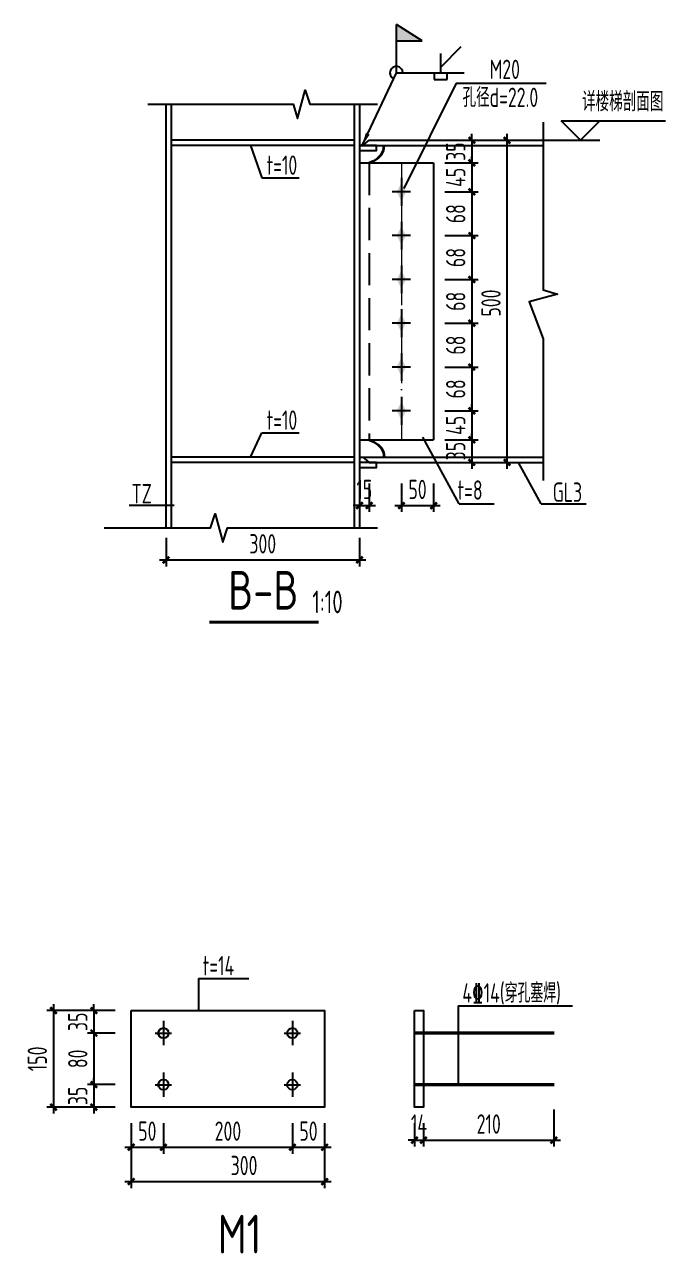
# Model space of a CAD drawing. Extents: x 19118 to 566552, y -1188739 to 92943.
# Drawn here: x 108489 to 118426, y -1174821 to -1155746 of the extents above; entities that cross this region are included whole.
import ezdxf
from ezdxf.enums import TextEntityAlignment as Align

# ---------------------------------------------------------------- set-up
doc = ezdxf.new("R2010")
doc.units = 0
doc.header["$LTSCALE"] = 1000
doc.header["$MEASUREMENT"] = 0
doc.linetypes.add('DASH', pattern=[0.35, 0.25, -0.1])
doc.linetypes.add('DOTE', pattern=[2.42, 2, -0.2, 0.02, -0.2])
doc.layers.get('0').update_dxf_attribs({"linetype": 'CONTINUOUS'})
doc.layers.get('Defpoints').update_dxf_attribs({"linetype": 'CONTINUOUS'})
for name, color, linetype in [('AXIS', 3, 'CONTINUOUS'), ('BEAM_CON', 4, 'CONTINUOUS'), ('COLU', 7, 'CONTINUOUS'), ('DIM', 3, 'CONTINUOUS'), ('NUM', 7, 'CONTINUOUS'), ('REIN', 1, 'CONTINUOUS'), ('TEXT', 7, 'CONTINUOUS'), ('THIN', 7, 'CONTINUOUS'), ('WELD', 7, 'CONTINUOUS')]:
    doc.layers.add(name, color=color, linetype=linetype)
doc.layers.add('梁构件', color=7, linetype='CONTINUOUS', lineweight=35, true_color=0xaeeef9)
doc.styles.get("Standard").update_dxf_attribs({"font": 'atssdeng.shx', "bigfont": 'atssdchn.shx'})
doc.styles.add('TSSD_Dimension', font='Tssdeng.shx', dxfattribs={"width": 0.7, "bigfont": 'hztxt.shx'})
doc.styles.add('TSSD_Label', font='tssdeng.shx', dxfattribs={"width": 0.6, "bigfont": 'hztxt.shx'})
doc.styles.add('TSSD_NORM', font='Tssdeng.shx', dxfattribs={"width": 0.65, "bigfont": 'hztxt.shx'})
doc.styles.add('TSSD_Rein', font='atssdeng.shx', dxfattribs={"width": 0.7, "bigfont": 'atssdchn.shx'})
doc.dimstyles.new('TSSD_10_100', dxfattribs={"dimtxt": 300, "dimasz": 100, "dimexe": 100, "dimexo": 250, "dimgap": 100, "dimtad": 1, "dimdec": 0, "dimlfac": 0.1, "dimzin": 0, "dimdsep": 46, "dimtxsty": 'TSSD_Dimension', "dimblk": 'ARCHTICK', "dimcen": 0, "dimdle": 100, "dimclrt": 7, "dimadec": 0, "dimazin": 0, "dimtfac": 1, "dimtdec": 0, "dimtix": 1, "dimtmove": 2, "dimatfit": 3, "dimldrblk": 'ARCHTICK', "dimfxl": 1, "dimtolj": 1, "dimtzin": 0, "dimarcsym": 0})
doc.dimstyles.new('TSSD_LEADER_STYLE_200.0', dxfattribs={"dimtxt": 0.18, "dimasz": 200, "dimexe": 0.18, "dimexo": 0.0625, "dimgap": 0.09, "dimtad": 0, "dimtih": 1, "dimtoh": 1, "dimdec": 4, "dimzin": 0, "dimdsep": 46, "dimtxsty": 'Standard', "dimcen": 0.09, "dimadec": 0, "dimazin": 0, "dimtfac": 1, "dimtdec": 4, "dimtofl": 0, "dimtmove": 0, "dimatfit": 3, "dimfxl": 1, "dimtolj": 1, "dimtzin": 0, "dimarcsym": 0})

# ---------------------------------------------------------------- blocks, each defined once
blk = doc.blocks.new('A$C12ED02DA')
at = {"layer": 'THIN', "color": 1}
for p, q in [((97, 318), (97, -222)), ((-83, 48), (277, 48))]:
    blk.add_line(p, q, dxfattribs=at)
blk.add_solid([(97, 228), (187, 48), (7, 48), (97, -132)], dxfattribs=at)
blk = doc.blocks.new('_ArchTick')
at = {"color": 0, "linetype": 'ByBlock', "const_width": 0.4}
blk.add_lwpolyline([(-0.5, -0.5), (0.5, 0.5)], dxfattribs=at)
blk = doc.blocks.new('*D434')
at = {"layer": 'Defpoints', "color": 0}
for p in [(114754, -1157542), (114754, -1157892), (115424, -1157892)]:
    blk.add_point(p, dxfattribs=at)
at = {"layer": 'DIM', "color": 0, "lineweight": -2}
for p, q in [((115424, -1157542), (115424, -1157442)), ((115004, -1157542), (115524, -1157542)), ((115424, -1157542), (115424, -1157892)), ((115004, -1157892), (115524, -1157892)), ((115424, -1157892), (115424, -1157992))]:
    blk.add_line(p, q, dxfattribs=at)
at = {"layer": 'DIM', "color": 0, "lineweight": -2, "xscale": 100, "yscale": 100, "zscale": 100}
for p, rotation in [((115424, -1157542), 270), ((115424, -1157892), 90)]:
    blk.add_blockref('_ArchTick', p, dxfattribs=dict(at, rotation=rotation))
at = {"layer": 'DIM', "color": 7, "insert": (115174, -1157717), "char_height": 300, "attachment_point": 5, "rotation": 90, "style": 'TSSD_Dimension'}
blk.add_mtext('\\A1;35', dxfattribs=at)
blk = doc.blocks.new('*D435')
at = {"layer": 'Defpoints', "color": 0}
for p in [(114754, -1157892), (114754, -1158342), (115424, -1158342)]:
    blk.add_point(p, dxfattribs=at)
at = {"layer": 'DIM', "color": 0, "lineweight": -2}
for p, q in [((115424, -1157892), (115424, -1157792)), ((115004, -1157892), (115524, -1157892)), ((115424, -1157892), (115424, -1158342)), ((115004, -1158342), (115524, -1158342)), ((115424, -1158342), (115424, -1158442))]:
    blk.add_line(p, q, dxfattribs=at)
at = {"layer": 'DIM', "color": 0, "lineweight": -2, "xscale": 100, "yscale": 100, "zscale": 100}
for p, rotation in [((115424, -1157892), 270), ((115424, -1158342), 90)]:
    blk.add_blockref('_ArchTick', p, dxfattribs=dict(at, rotation=rotation))
at = {"layer": 'DIM', "color": 7, "insert": (115174, -1158117), "char_height": 300, "attachment_point": 5, "rotation": 90, "style": 'TSSD_Dimension'}
blk.add_mtext('\\A1;45', dxfattribs=at)
blk = doc.blocks.new('*D436')
at = {"layer": 'Defpoints', "color": 0}
for p in [(114754, -1161742), (114754, -1162192), (115424, -1162192)]:
    blk.add_point(p, dxfattribs=at)
at = {"layer": 'DIM', "color": 0, "lineweight": -2}
for p, q in [((115424, -1161742), (115424, -1161642)), ((115004, -1161742), (115524, -1161742)), ((115424, -1161742), (115424, -1162192)), ((115004, -1162192), (115524, -1162192)), ((115424, -1162192), (115424, -1162292))]:
    blk.add_line(p, q, dxfattribs=at)
at = {"layer": 'DIM', "color": 0, "lineweight": -2, "xscale": 100, "yscale": 100, "zscale": 100}
for p, rotation in [((115424, -1161742), 270), ((115424, -1162192), 90)]:
    blk.add_blockref('_ArchTick', p, dxfattribs=dict(at, rotation=rotation))
at = {"layer": 'DIM', "color": 7, "insert": (115174, -1161967), "char_height": 300, "attachment_point": 5, "rotation": 90, "style": 'TSSD_Dimension'}
blk.add_mtext('\\A1;45', dxfattribs=at)
blk = doc.blocks.new('*D437')
at = {"layer": 'Defpoints', "color": 0}
for p in [(114754, -1162192), (114754, -1162542), (115424, -1162542)]:
    blk.add_point(p, dxfattribs=at)
at = {"layer": 'DIM', "color": 0, "lineweight": -2}
for p, q in [((115004, -1162192), (115524, -1162192)), ((115424, -1162192), (115424, -1162092)), ((115424, -1162192), (115424, -1162542)), ((115004, -1162542), (115524, -1162542)), ((115424, -1162542), (115424, -1162642))]:
    blk.add_line(p, q, dxfattribs=at)
at = {"layer": 'DIM', "color": 0, "lineweight": -2, "xscale": 100, "yscale": 100, "zscale": 100}
for p, rotation in [((115424, -1162192), 270), ((115424, -1162542), 90)]:
    blk.add_blockref('_ArchTick', p, dxfattribs=dict(at, rotation=rotation))
at = {"layer": 'DIM', "color": 7, "insert": (115174, -1162367), "char_height": 300, "attachment_point": 5, "rotation": 90, "style": 'TSSD_Dimension'}
blk.add_mtext('\\A1;35', dxfattribs=at)
blk = doc.blocks.new('*D438')
at = {"layer": 'Defpoints', "color": 0}
for p in [(115004, -1157542), (115971, -1157542), (115004, -1162542)]:
    blk.add_point(p, dxfattribs=at)
at = {"layer": 'DIM', "color": 0, "lineweight": -2}
for p, q in [((115971, -1162642), (115971, -1157442)), ((115254, -1157542), (116071, -1157542)), ((115254, -1162542), (116071, -1162542))]:
    blk.add_line(p, q, dxfattribs=at)
at = {"layer": 'DIM', "color": 0, "lineweight": -2, "xscale": 100, "yscale": 100, "zscale": 100}
for p, rotation in [((115971, -1157542), 90), ((115971, -1162542), 270)]:
    blk.add_blockref('_ArchTick', p, dxfattribs=dict(at, rotation=rotation))
at = {"layer": 'DIM', "color": 7, "insert": (115721, -1160069), "char_height": 300, "attachment_point": 5, "rotation": 90, "style": 'TSSD_Dimension'}
blk.add_mtext('\\A1;500', dxfattribs=at)
blk = doc.blocks.new('*D439')
at = {"layer": 'Defpoints', "color": 0}
for p in [(113832, -1162622), (113682, -1162669), (113832, -1163212)]:
    blk.add_point(p, dxfattribs=at)
at = {"layer": 'DIM', "color": 0, "lineweight": -2}
for p, q in [((113682, -1162919), (113682, -1163312)), ((113832, -1162872), (113832, -1163312)), ((113682, -1163212), (113582, -1163212)), ((113682, -1163212), (113832, -1163212)), ((113832, -1163212), (113932, -1163212))]:
    blk.add_line(p, q, dxfattribs=at)
at = {"layer": 'DIM', "color": 0, "lineweight": -2, "xscale": 100, "yscale": 100, "zscale": 100}
blk.add_blockref('_ArchTick', (113682, -1163212), dxfattribs=at)
at = {"layer": 'DIM', "color": 0, "lineweight": -2, "xscale": 100, "yscale": 100, "zscale": 100, "rotation": 180}
blk.add_blockref('_ArchTick', (113832, -1163212), dxfattribs=at)
at = {"layer": 'DIM', "color": 7, "insert": (113757, -1162962), "char_height": 300, "attachment_point": 5, "style": 'TSSD_Dimension'}
blk.add_mtext('\\A1;15', dxfattribs=at)
blk = doc.blocks.new('*D440')
at = {"layer": 'Defpoints', "color": 0}
for p in [(110682, -1163465), (113682, -1163465), (113682, -1164056)]:
    blk.add_point(p, dxfattribs=at)
at = {"layer": 'DIM', "color": 0, "lineweight": -2}
for p, q in [((110682, -1163715), (110682, -1164156)), ((113682, -1163715), (113682, -1164156)), ((110582, -1164056), (113782, -1164056))]:
    blk.add_line(p, q, dxfattribs=at)
at = {"layer": 'DIM', "color": 0, "lineweight": -2, "xscale": 100, "yscale": 100, "zscale": 100, "rotation": 180}
blk.add_blockref('_ArchTick', (110682, -1164056), dxfattribs=at)
at = {"layer": 'DIM', "color": 0, "lineweight": -2, "xscale": 100, "yscale": 100, "zscale": 100}
blk.add_blockref('_ArchTick', (113682, -1164056), dxfattribs=at)
at = {"layer": 'DIM', "color": 7, "insert": (112182, -1163806), "char_height": 300, "attachment_point": 5, "style": 'TSSD_Dimension'}
blk.add_mtext('\\A1;300', dxfattribs=at)
blk = doc.blocks.new('*D441')
at = {"layer": 'Defpoints', "color": 0}
for p in [(114332, -1162622), (114832, -1162622), (114832, -1163212)]:
    blk.add_point(p, dxfattribs=at)
at = {"layer": 'DIM', "color": 0, "lineweight": -2}
for p, q in [((114332, -1162872), (114332, -1163312)), ((114832, -1162872), (114832, -1163312)), ((114232, -1163212), (114932, -1163212))]:
    blk.add_line(p, q, dxfattribs=at)
at = {"layer": 'DIM', "color": 0, "lineweight": -2, "xscale": 100, "yscale": 100, "zscale": 100, "rotation": 180}
blk.add_blockref('_ArchTick', (114332, -1163212), dxfattribs=at)
at = {"layer": 'DIM', "color": 0, "lineweight": -2, "xscale": 100, "yscale": 100, "zscale": 100}
blk.add_blockref('_ArchTick', (114832, -1163212), dxfattribs=at)
at = {"layer": 'DIM', "color": 7, "insert": (114582, -1162962), "char_height": 300, "attachment_point": 5, "style": 'TSSD_Dimension'}
blk.add_mtext('\\A1;50', dxfattribs=at)
blk = doc.blocks.new('_WELD001')
at = {"linetype": 'ByBlock'}
h = blk.add_hatch(color=0, dxfattribs=at)
h.paths.add_polyline_path([(0.8, 1), (0, 1.5), (0, 1)])
edge = h.paths.add_edge_path()
edge.add_line((0, 0), (0, 1.5))
at = {"color": 0, "linetype": 'ByBlock'}
for p, q in [((0, 0), (0, 1.5)), ((0.8, 1), (0, 1.5)), ((0, 1), (0.8, 1))]:
    blk.add_line(p, q, dxfattribs=at)
blk = doc.blocks.new('_WELD002')
at = {"color": 0, "linetype": 'ByBlock'}
for p, q in [((0.5, 1), (0, 1)), ((0.5, 0), (0.5, 1)), ((0, 0), (0.5, 0))]:
    blk.add_line(p, q, dxfattribs=at)
blk = doc.blocks.new('*D449')
at = {"layer": 'Defpoints', "color": 0}
for p in [(114754, -1158342), (114754, -1159022), (115424, -1159022)]:
    blk.add_point(p, dxfattribs=at)
at = {"layer": 'DIM', "color": 0, "lineweight": -2}
for p, q in [((115424, -1158242), (115424, -1159122)), ((115004, -1158342), (115524, -1158342)), ((115004, -1159022), (115524, -1159022))]:
    blk.add_line(p, q, dxfattribs=at)
at = {"layer": 'DIM', "color": 0, "lineweight": -2, "xscale": 100, "yscale": 100, "zscale": 100}
for p, rotation in [((115424, -1158342), 90), ((115424, -1159022), 270)]:
    blk.add_blockref('_ArchTick', p, dxfattribs=dict(at, rotation=rotation))
at = {"layer": 'DIM', "color": 7, "insert": (115174, -1158682), "char_height": 300, "attachment_point": 5, "rotation": 90, "style": 'TSSD_Dimension'}
blk.add_mtext('\\A1;68', dxfattribs=at)
blk = doc.blocks.new('*D456')
at = {"layer": 'Defpoints', "color": 0}
for p in [(114754, -1159022), (114754, -1159702), (115424, -1159702)]:
    blk.add_point(p, dxfattribs=at)
at = {"layer": 'DIM', "color": 0, "lineweight": -2}
for p, q in [((115004, -1159022), (115524, -1159022)), ((115424, -1158922), (115424, -1159802)), ((115004, -1159702), (115524, -1159702))]:
    blk.add_line(p, q, dxfattribs=at)
at = {"layer": 'DIM', "color": 0, "lineweight": -2, "xscale": 100, "yscale": 100, "zscale": 100}
for p, rotation in [((115424, -1159022), 90), ((115424, -1159702), 270)]:
    blk.add_blockref('_ArchTick', p, dxfattribs=dict(at, rotation=rotation))
at = {"layer": 'DIM', "color": 7, "insert": (115174, -1159362), "char_height": 300, "attachment_point": 5, "rotation": 90, "style": 'TSSD_Dimension'}
blk.add_mtext('\\A1;68', dxfattribs=at)
blk = doc.blocks.new('*D457')
at = {"layer": 'Defpoints', "color": 0}
for p in [(114754, -1159702), (114754, -1160382), (115424, -1160382)]:
    blk.add_point(p, dxfattribs=at)
at = {"layer": 'DIM', "color": 0, "lineweight": -2}
for p, q in [((115424, -1159602), (115424, -1160482)), ((115004, -1159702), (115524, -1159702)), ((115004, -1160382), (115524, -1160382))]:
    blk.add_line(p, q, dxfattribs=at)
at = {"layer": 'DIM', "color": 0, "lineweight": -2, "xscale": 100, "yscale": 100, "zscale": 100}
for p, rotation in [((115424, -1159702), 90), ((115424, -1160382), 270)]:
    blk.add_blockref('_ArchTick', p, dxfattribs=dict(at, rotation=rotation))
at = {"layer": 'DIM', "color": 7, "insert": (115174, -1160042), "char_height": 300, "attachment_point": 5, "rotation": 90, "style": 'TSSD_Dimension'}
blk.add_mtext('\\A1;68', dxfattribs=at)
blk = doc.blocks.new('*D458')
at = {"layer": 'Defpoints', "color": 0}
for p in [(114754, -1160382), (114754, -1161062), (115424, -1161062)]:
    blk.add_point(p, dxfattribs=at)
at = {"layer": 'DIM', "color": 0, "lineweight": -2}
for p, q in [((115424, -1160282), (115424, -1161162)), ((115004, -1160382), (115524, -1160382)), ((115004, -1161062), (115524, -1161062))]:
    blk.add_line(p, q, dxfattribs=at)
at = {"layer": 'DIM', "color": 0, "lineweight": -2, "xscale": 100, "yscale": 100, "zscale": 100}
for p, rotation in [((115424, -1160382), 90), ((115424, -1161062), 270)]:
    blk.add_blockref('_ArchTick', p, dxfattribs=dict(at, rotation=rotation))
at = {"layer": 'DIM', "color": 7, "insert": (115174, -1160722), "char_height": 300, "attachment_point": 5, "rotation": 90, "style": 'TSSD_Dimension'}
blk.add_mtext('\\A1;68', dxfattribs=at)
blk = doc.blocks.new('*D459')
at = {"layer": 'Defpoints', "color": 0}
for p in [(114754, -1161062), (114754, -1161742), (115424, -1161742)]:
    blk.add_point(p, dxfattribs=at)
at = {"layer": 'DIM', "color": 0, "lineweight": -2}
for p, q in [((115004, -1161062), (115524, -1161062)), ((115424, -1160962), (115424, -1161842)), ((115004, -1161742), (115524, -1161742))]:
    blk.add_line(p, q, dxfattribs=at)
at = {"layer": 'DIM', "color": 0, "lineweight": -2, "xscale": 100, "yscale": 100, "zscale": 100}
for p, rotation in [((115424, -1161062), 90), ((115424, -1161742), 270)]:
    blk.add_blockref('_ArchTick', p, dxfattribs=dict(at, rotation=rotation))
at = {"layer": 'DIM', "color": 7, "insert": (115174, -1161402), "char_height": 300, "attachment_point": 5, "rotation": 90, "style": 'TSSD_Dimension'}
blk.add_mtext('\\A1;68', dxfattribs=at)
blk = doc.blocks.new('*D467')
at = {"layer": 'Defpoints', "color": 0}
for p in [(110142, -1172945, -482), (113141, -1172945, -482), (113141, -1173707)]:
    blk.add_point(p, dxfattribs=at)
at = {"layer": 'DIM', "color": 0, "lineweight": -2}
for p, q in [((110142, -1173195), (110142, -1173807)), ((113141, -1173195), (113141, -1173807)), ((110042, -1173707), (113241, -1173707))]:
    blk.add_line(p, q, dxfattribs=at)
at = {"layer": 'DIM', "color": 0, "lineweight": -2, "xscale": 100, "yscale": 100, "zscale": 100, "rotation": 180}
blk.add_blockref('_ArchTick', (110142, -1173707), dxfattribs=at)
at = {"layer": 'DIM', "color": 0, "lineweight": -2, "xscale": 100, "yscale": 100, "zscale": 100}
blk.add_blockref('_ArchTick', (113141, -1173707), dxfattribs=at)
at = {"layer": 'DIM', "color": 7, "insert": (111892, -1173457), "char_height": 300, "attachment_point": 5, "style": 'TSSD_Dimension'}
blk.add_mtext('\\A1;300', dxfattribs=at)
blk = doc.blocks.new('*D468')
at = {"layer": 'Defpoints', "color": 0}
for p in [(109937, -1171051, -482), (108936, -1172551), (109937, -1172551, -482)]:
    blk.add_point(p, dxfattribs=at)
at = {"layer": 'DIM', "color": 0, "lineweight": -2}
for p, q in [((109687, -1171051), (108836, -1171051)), ((108936, -1170951), (108936, -1172651)), ((109687, -1172551), (108836, -1172551))]:
    blk.add_line(p, q, dxfattribs=at)
at = {"layer": 'DIM', "color": 0, "lineweight": -2, "xscale": 100, "yscale": 100, "zscale": 100}
for p, rotation in [((108936, -1171051), 90), ((108936, -1172551), 270)]:
    blk.add_blockref('_ArchTick', p, dxfattribs=dict(at, rotation=rotation))
at = {"layer": 'DIM', "color": 7, "insert": (108686, -1171801), "char_height": 300, "attachment_point": 5, "rotation": 90, "style": 'TSSD_Dimension'}
blk.add_mtext('\\A1;150', dxfattribs=at)
blk = doc.blocks.new('A$C15890DA4')
at = {"layer": 'BEAM_CON', "color": 4}
blk.add_circle((27, -20, 0), 79.9, dxfattribs=at)
at = {"layer": 'THIN', "color": 4}
for p, q in [((27, 169, 0), (27, -209, 0)), ((-99, -20, 0), (153, -20, 0))]:
    blk.add_line(p, q, dxfattribs=at)
blk = doc.blocks.new('*D469')
at = {"layer": 'Defpoints', "color": 0}
for p in [(110142, -1171051, -482), (109564, -1171401), (110142, -1171401, -482)]:
    blk.add_point(p, dxfattribs=at)
at = {"layer": 'DIM', "color": 0, "lineweight": -2}
for p, q in [((109892, -1171051), (109464, -1171051)), ((109564, -1171051), (109564, -1170951)), ((109564, -1171051), (109564, -1171401)), ((109892, -1171401), (109464, -1171401)), ((109564, -1171401), (109564, -1171501))]:
    blk.add_line(p, q, dxfattribs=at)
at = {"layer": 'DIM', "color": 0, "lineweight": -2, "xscale": 100, "yscale": 100, "zscale": 100}
for p, rotation in [((109564, -1171051), 270), ((109564, -1171401), 90)]:
    blk.add_blockref('_ArchTick', p, dxfattribs=dict(at, rotation=rotation))
at = {"layer": 'DIM', "color": 7, "insert": (109314, -1171226), "char_height": 300, "attachment_point": 5, "rotation": 90, "style": 'TSSD_Dimension'}
blk.add_mtext('\\A1;35', dxfattribs=at)
blk = doc.blocks.new('*D470')
at = {"layer": 'Defpoints', "color": 0}
for p in [(110142, -1171401, -482), (109564, -1172201), (110142, -1172201, -482)]:
    blk.add_point(p, dxfattribs=at)
at = {"layer": 'DIM', "color": 0, "lineweight": -2}
for p, q in [((109892, -1171401), (109464, -1171401)), ((109564, -1171301), (109564, -1172301)), ((109892, -1172201), (109464, -1172201))]:
    blk.add_line(p, q, dxfattribs=at)
at = {"layer": 'DIM', "color": 0, "lineweight": -2, "xscale": 100, "yscale": 100, "zscale": 100}
for p, rotation in [((109564, -1171401), 90), ((109564, -1172201), 270)]:
    blk.add_blockref('_ArchTick', p, dxfattribs=dict(at, rotation=rotation))
at = {"layer": 'DIM', "color": 7, "insert": (109314, -1171801), "char_height": 300, "attachment_point": 5, "rotation": 90, "style": 'TSSD_Dimension'}
blk.add_mtext('\\A1;80', dxfattribs=at)
blk = doc.blocks.new('*D471')
at = {"layer": 'Defpoints', "color": 0}
for p in [(110142, -1172201, -482), (109564, -1172551), (110142, -1172551, -482)]:
    blk.add_point(p, dxfattribs=at)
at = {"layer": 'DIM', "color": 0, "lineweight": -2}
for p, q in [((109564, -1172201), (109564, -1172101)), ((109892, -1172201), (109464, -1172201)), ((109564, -1172201), (109564, -1172551)), ((109892, -1172551), (109464, -1172551)), ((109564, -1172551), (109564, -1172651))]:
    blk.add_line(p, q, dxfattribs=at)
at = {"layer": 'DIM', "color": 0, "lineweight": -2, "xscale": 100, "yscale": 100, "zscale": 100}
for p, rotation in [((109564, -1172201), 270), ((109564, -1172551), 90)]:
    blk.add_blockref('_ArchTick', p, dxfattribs=dict(at, rotation=rotation))
at = {"layer": 'DIM', "color": 7, "insert": (109314, -1172376), "char_height": 300, "attachment_point": 5, "rotation": 90, "style": 'TSSD_Dimension'}
blk.add_mtext('\\A1;35', dxfattribs=at)
blk = doc.blocks.new('*D472')
at = {"layer": 'Defpoints', "color": 0}
for p in [(110142, -1172551, -482), (110642, -1172551, -482), (110642, -1173173)]:
    blk.add_point(p, dxfattribs=at)
at = {"layer": 'DIM', "color": 0, "lineweight": -2}
for p, q in [((110142, -1172801), (110142, -1173273)), ((110642, -1172801), (110642, -1173273)), ((110042, -1173173), (110742, -1173173))]:
    blk.add_line(p, q, dxfattribs=at)
at = {"layer": 'DIM', "color": 0, "lineweight": -2, "xscale": 100, "yscale": 100, "zscale": 100, "rotation": 180}
blk.add_blockref('_ArchTick', (110142, -1173173), dxfattribs=at)
at = {"layer": 'DIM', "color": 0, "lineweight": -2, "xscale": 100, "yscale": 100, "zscale": 100}
blk.add_blockref('_ArchTick', (110642, -1173173), dxfattribs=at)
at = {"layer": 'DIM', "color": 7, "insert": (110392, -1172923), "char_height": 300, "attachment_point": 5, "style": 'TSSD_Dimension'}
blk.add_mtext('\\A1;50', dxfattribs=at)
blk = doc.blocks.new('*D473')
at = {"layer": 'Defpoints', "color": 0}
for p in [(110642, -1172551, -482), (112641, -1172551, -482), (112641, -1173173)]:
    blk.add_point(p, dxfattribs=at)
at = {"layer": 'DIM', "color": 0, "lineweight": -2}
for p, q in [((110642, -1172801), (110642, -1173273)), ((112641, -1172801), (112641, -1173273)), ((110542, -1173173), (112741, -1173173))]:
    blk.add_line(p, q, dxfattribs=at)
at = {"layer": 'DIM', "color": 0, "lineweight": -2, "xscale": 100, "yscale": 100, "zscale": 100, "rotation": 180}
blk.add_blockref('_ArchTick', (110642, -1173173), dxfattribs=at)
at = {"layer": 'DIM', "color": 0, "lineweight": -2, "xscale": 100, "yscale": 100, "zscale": 100}
blk.add_blockref('_ArchTick', (112641, -1173173), dxfattribs=at)
at = {"layer": 'DIM', "color": 7, "insert": (111642, -1172923), "char_height": 300, "attachment_point": 5, "style": 'TSSD_Dimension'}
blk.add_mtext('\\A1;200', dxfattribs=at)
blk = doc.blocks.new('*D474')
at = {"layer": 'Defpoints', "color": 0}
for p in [(112641, -1172551, -482), (113141, -1172551, -482), (113141, -1173173)]:
    blk.add_point(p, dxfattribs=at)
at = {"layer": 'DIM', "color": 0, "lineweight": -2}
for p, q in [((112641, -1172801), (112641, -1173273)), ((113141, -1172801), (113141, -1173273)), ((112541, -1173173), (113241, -1173173))]:
    blk.add_line(p, q, dxfattribs=at)
at = {"layer": 'DIM', "color": 0, "lineweight": -2, "xscale": 100, "yscale": 100, "zscale": 100, "rotation": 180}
blk.add_blockref('_ArchTick', (112641, -1173173), dxfattribs=at)
at = {"layer": 'DIM', "color": 0, "lineweight": -2, "xscale": 100, "yscale": 100, "zscale": 100}
blk.add_blockref('_ArchTick', (113141, -1173173), dxfattribs=at)
at = {"layer": 'DIM', "color": 7, "insert": (112891, -1172923), "char_height": 300, "attachment_point": 5, "style": 'TSSD_Dimension'}
blk.add_mtext('\\A1;50', dxfattribs=at)
blk = doc.blocks.new('*D475')
at = {"layer": 'Defpoints', "color": 0}
for p in [(114535, -1172551, -482), (114675, -1172551, -241), (114675, -1173063)]:
    blk.add_point(p, dxfattribs=at)
at = {"layer": 'DIM', "color": 0, "lineweight": -2}
for p, q in [((114535, -1172801), (114535, -1173163)), ((114675, -1172801), (114675, -1173163)), ((114535, -1173063), (114435, -1173063)), ((114535, -1173063), (114675, -1173063)), ((114675, -1173063), (114775, -1173063))]:
    blk.add_line(p, q, dxfattribs=at)
at = {"layer": 'DIM', "color": 0, "lineweight": -2, "xscale": 100, "yscale": 100, "zscale": 100}
blk.add_blockref('_ArchTick', (114535, -1173063), dxfattribs=at)
at = {"layer": 'DIM', "color": 0, "lineweight": -2, "xscale": 100, "yscale": 100, "zscale": 100, "rotation": 180}
blk.add_blockref('_ArchTick', (114675, -1173063), dxfattribs=at)
at = {"layer": 'DIM', "color": 7, "insert": (114605, -1172813), "char_height": 300, "attachment_point": 5, "style": 'TSSD_Dimension'}
blk.add_mtext('\\A1;14', dxfattribs=at)
blk = doc.blocks.new('*D476')
at = {"layer": 'Defpoints', "color": 0}
for p in [(116697, -1172336, -482), (114675, -1172551, -241), (116697, -1173063)]:
    blk.add_point(p, dxfattribs=at)
at = {"layer": 'DIM', "color": 0, "lineweight": -2}
for p, q in [((116697, -1172586), (116697, -1173163)), ((114675, -1172801), (114675, -1173163)), ((114575, -1173063), (116797, -1173063))]:
    blk.add_line(p, q, dxfattribs=at)
at = {"layer": 'DIM', "color": 0, "lineweight": -2, "xscale": 100, "yscale": 100, "zscale": 100, "rotation": 180}
blk.add_blockref('_ArchTick', (114675, -1173063), dxfattribs=at)
at = {"layer": 'DIM', "color": 0, "lineweight": -2, "xscale": 100, "yscale": 100, "zscale": 100}
blk.add_blockref('_ArchTick', (116697, -1173063), dxfattribs=at)
at = {"layer": 'DIM', "color": 7, "insert": (115686, -1172813), "char_height": 300, "attachment_point": 5, "style": 'TSSD_Dimension'}
blk.add_mtext('\\A1;210', dxfattribs=at)

msp = doc.modelspace()

# ---------------------------------------------------------------- linework, layer by layer
at = {"color": 0, "linetype": 'ByBlock'}
for p, q in [((114942.26, -1156405.78), (115260.46, -1156087.59)), ((114942.26, -1156495.78), (114942.26, -1156195.78))]:
    msp.add_line(p, q, dxfattribs=at)
at = {"layer": 'AXIS', "linetype": 'DOTE', "lineweight": 5, "ltscale": 0.5}
msp.add_line((114331.72, -1157891.85), (114331.72, -1162191.85), dxfattribs=at)
at = {"layer": 'BEAM_CON'}
for p, q in [((110681.72, -1156982.72), (110681.72, -1163560.17)), ((110761.72, -1156982.72), (110761.72, -1163560.17)), ((113601.72, -1156982.72), (113601.72, -1163560.17)), ((113681.72, -1156982.72), (113681.72, -1163560.17)), ((113601.72, -1157541.85), (110761.72, -1157541.85)), ((113601.72, -1157621.85), (110761.72, -1157621.85)), ((113681.72, -1157621.85), (116532.21, -1157621.85)), ((113731.72, -1157621.85), (113831.72, -1157541.85)), ((113831.72, -1157541.85), (116532.21, -1157541.85)), ((113681.72, -1157891.85), (114831.72, -1157891.85)), ((114831.72, -1157891.85), (114831.72, -1162191.85)), ((113681.72, -1162191.85), (114831.72, -1162191.85)), ((113601.72, -1162461.85), (110761.72, -1162461.85)), ((113681.72, -1162461.85), (116532.21, -1162461.85)), ((113731.72, -1162461.85), (113831.72, -1162541.85)), ((113601.72, -1162541.85), (110761.72, -1162541.85)), ((113831.72, -1162541.85), (116532.21, -1162541.85))]:
    msp.add_line(p, q, dxfattribs=at)
for points in [[(110142.12, -1171051.36), (113141.25, -1171051.36), (113141.25, -1172551.36), (110142.12, -1172551.36)], [(114534.88, -1171051.36), (114674.88, -1171051.36), (114674.88, -1172551.36), (114534.88, -1172551.36)]]:
    msp.add_lwpolyline(points, close=True, dxfattribs=at)
at = {"layer": 'COLU', "color": 4, "linetype": 'DASH', "ltscale": 2}
msp.add_line((113831.72, -1157891.85), (113831.72, -1162191.85), dxfattribs=at)
at = {"layer": 'COLU', "linetype": 'ByBlock'}
for p, q in [((111186.37, -1170552.07, -241.23), (111186.37, -1171051.36, -241.23)), ((111186.37, -1170552.07, -241.23), (111964.42, -1170552.07, -241.23)), ((115211.32, -1170976.01, -241.23), (115211.32, -1172201.36, -241.23)), ((115211.32, -1170976.01, -241.23), (116984.78, -1170976.01, -241.23))]:
    msp.add_line(p, q, dxfattribs=at)
at = {"layer": 'COLU', "color": 4, "linetype": 'ByBlock'}
for points in [[(113681.72, -1157701.85), (113947.55, -1157701.85), (113947.55, -1157621.85), (113681.72, -1157621.85)], [(113681.72, -1162621.85), (113947.55, -1162621.85), (113947.55, -1162541.85), (113681.72, -1162541.85)]]:
    msp.add_lwpolyline(points, close=True, dxfattribs=at)
at = {"layer": 'NUM', "const_width": 50}
msp.add_lwpolyline([(111354.44, -1165022.05), (113046.53, -1165022.05)], dxfattribs=at)
at = {"layer": 'REIN', "color": 4, "lineweight": 5, "const_width": 50}
for points in [[(114534.88, -1171401.36), (116701.85, -1171401.36)], [(114534.88, -1172201.36), (116701.85, -1172201.36)]]:
    msp.add_lwpolyline(points, dxfattribs=at)
at = {"layer": 'TEXT'}
for p, q in [((115182.75, -1156653.97, 500), (114370.75, -1158287.88, 500)), ((115182.75, -1156653.97, 500), (116579.19, -1156653.97, 500)), ((111990.1, -1157621.85), (112169.89, -1158124.22)), ((112169.89, -1158124.22), (112748.49, -1158124.22)), ((111990.1, -1162461.85), (112169.89, -1162082.07)), ((112169.89, -1162082.07), (112748.49, -1162082.07)), ((115229.52, -1163185.03), (114662.06, -1162151.59)), ((116499.53, -1163185.03), (116146.37, -1162541.85)), ((110109.75, -1163203.64), (110808.63, -1163203.64)), ((115229.52, -1163185.03), (115768.77, -1163185.03)), ((116499.53, -1163185.03), (117198.41, -1163185.03))]:
    msp.add_line(p, q, dxfattribs=at)
at = {"layer": 'THIN'}
for p, q in [((117110.13, -1157541.85), (116810.13, -1157241.85)), ((116810.13, -1157241.85), (117410.13, -1157241.85)), ((117110.13, -1157541.85), (117410.13, -1157241.85)), ((117410.13, -1157241.85), (118425.51, -1157241.85)), ((116532.21, -1157541.85), (117410.13, -1157541.85)), ((117110.13, -1157541.85), (117110.13, -1157541.85))]:
    msp.add_line(p, q, dxfattribs=at)
for points in [[(110401.72, -1156982.72), (112651.72, -1156982.72), (112721.72, -1157202.72), (112841.72, -1156762.72), (112911.72, -1156982.72), (113961.72, -1156982.72)], [(116532.21, -1157261.85), (116532.21, -1159861.85), (116752.21, -1159931.85), (116312.21, -1160051.85), (116532.21, -1160621.85), (116532.21, -1162821.85)], [(109724.92, -1163560.17), (111373.49, -1163560.17), (111443.49, -1163340.17), (111563.49, -1163780.17), (111633.49, -1163560.17), (113961.72, -1163560.17)]]:
    msp.add_lwpolyline(points, dxfattribs=at)
at = {"layer": 'WELD'}
msp.add_line((114254.05, -1156495.78), (115303.71, -1156495.78), dxfattribs=at)
msp.add_arc((114254.05, -1156495.78), 100, 0, 244.44246, dxfattribs=at)
at = {"layer": '梁构件'}
for p, q in [((114053.64, -1157700.62), (114066.12, -1157621.85)), ((113831.72, -1157891.85), (113906.03, -1157860.92)), ((113906.03, -1157860.92), (113968.87, -1157817.29)), ((113968.87, -1157817.29), (114020.49, -1157765.67)), ((114020.49, -1157765.67), (114053.64, -1157700.62)), ((113831.72, -1162191.85), (113906.03, -1162222.79)), ((113906.03, -1162222.79), (113968.87, -1162266.41)), ((113968.87, -1162266.41), (114020.49, -1162318.04)), ((114020.49, -1162318.04), (114053.64, -1162383.08)), ((114053.64, -1162383.08), (114066.12, -1162461.85))]:
    msp.add_line(p, q, dxfattribs=at)

# ---------------------------------------------------------------- block references
at = {"layer": 'BEAM_CON'}
for p in [(110614.73, -1171381.84, 0), (112613.86, -1171381.84, 0), (110614.73, -1172181.84, 0), (112613.86, -1172181.84, 0)]:
    msp.add_blockref('A$C15890DA4', p, dxfattribs=at)
at = {"layer": 'COLU', "linetype": 'ByBlock', "xscale": -0.7999999999301508, "yscale": 0.8000000000465661, "zscale": 0.7999999999999545}
for p in [(114409.21, -1158379.92), (114409.21, -1159059.92), (114409.21, -1159739.92), (114409.21, -1160419.92), (114409.21, -1161099.92), (114409.21, -1161779.92)]:
    msp.add_blockref('A$C12ED02DA', p, dxfattribs=at)
at = {"layer": 'WELD', "xscale": 500, "yscale": 500, "zscale": 500}
msp.add_blockref('_WELD001', (114254.05, -1156495.78), dxfattribs=at)
at = {"layer": 'WELD', "xscale": 200, "yscale": 200, "zscale": 200, "rotation": 270}
msp.add_blockref('_WELD002', (114842.26, -1156495.78), dxfattribs=at)

# ---------------------------------------------------------------- texts
at = {"layer": 'NUM', "color": 0, "linetype": 'ByBlock', "lineweight": 5, "style": 'TSSD_Rein', "width": 0.8}
msp.add_text('M1', height=600, dxfattribs=at).set_placement((111485.93, -1175001.4, 241.23), align=Align.BOTTOM_LEFT)
at = {"layer": 'TEXT'}
for s, height, style, width, p in [('M20', 300, 'TSSD_NORM', 0.7, (115701.1, -1156590.51, 500)), ('孔径d=22.0', 300, 'TSSD_NORM', 0.7, (115279.81, -1157025.46, 500)), ('t=10', 300, 'TSSD_NORM', 0.7, (112241.56, -1158078.08, 500)), ('t=10', 300, 'TSSD_NORM', 0.7, (112241.56, -1162035.93, 500)), ('t=8', 300, 'TSSD_NORM', 0.7, (115202.23, -1163121.57)), ('TZ', 300, 'TSSD_NORM', 0.7, (110147.22, -1163177.93)), ('GL3', 300, 'TSSD_NORM', 0.7, (116679.07, -1163154.78)), ('B-B', 600, 'TSSD_Label', 0.8, (111644.5, -1164826.32)), ('1:10', 350, 'TSSD_Rein', 0.7, (112950.73, -1164883.49)), ('t=14', 300, 'TSSD_Rein', 0.7, (111251.32, -1170503.87, -241.23)), ('4%%13214(穿孔塞焊)', 300, 'TSSD_Rein', 0.7, (115276.27, -1170927.82, -241.23))]:
    msp.add_text(s, height=height, dxfattribs=dict(at, style=style, width=width)).set_placement(p)
at = {"layer": 'THIN', "style": 'TSSD_Label', "width": 0.7}
msp.add_text('详楼梯剖面图', height=300, dxfattribs=at).set_placement((118393.21, -1157181.85), align=Align.BOTTOM_RIGHT)

# ---------------------------------------------------------------- dimensions: what is measured, and where the dimension line sits
at = {"layer": 'DIM'}
for base, p1, p2, picture, middle in [((115423.87, -1157891.85), (114753.98, -1157541.85), (114753.98, -1157891.85), '*D434', (115173.87, -1157716.85)), ((115423.87, -1158341.85), (114753.98, -1157891.85), (114753.98, -1158341.85), '*D435', (115173.87, -1158116.85)), ((115423.87, -1159021.85), (114753.98, -1158341.85), (114753.98, -1159021.85), '*D449', (115173.87, -1158681.85)), ((115423.87, -1159701.85), (114753.98, -1159021.85), (114753.98, -1159701.85), '*D456', (115173.87, -1159361.85)), ((115423.87, -1160381.85), (114753.98, -1159701.85), (114753.98, -1160381.85), '*D457', (115173.87, -1160041.85)), ((115423.87, -1161061.85), (114753.98, -1160381.85), (114753.98, -1161061.85), '*D458', (115173.87, -1160721.85)), ((115423.87, -1161741.85), (114753.98, -1161061.85), (114753.98, -1161741.85), '*D459', (115173.87, -1161401.85)), ((115423.87, -1162191.85), (114753.98, -1161741.85), (114753.98, -1162191.85), '*D436', (115173.87, -1161966.85)), ((115423.87, -1162541.85), (114753.98, -1162191.85), (114753.98, -1162541.85), '*D437', (115173.87, -1162366.85)), ((108936.09, -1172551.36), (109936.77, -1171051.36, -482.45), (109936.77, -1172551.36, -482.45), '*D468', (108686.09, -1171801.36)), ((109563.89, -1171401.36), (110142.12, -1171051.36, -482.45), (110142.12, -1171401.36, -482.45), '*D469', (109313.89, -1171226.36)), ((109563.89, -1172201.36), (110142.12, -1171401.36, -482.45), (110142.12, -1172201.36, -482.45), '*D470', (109313.89, -1171801.36)), ((109563.89, -1172551.36), (110142.12, -1172201.36, -482.45), (110142.12, -1172551.36, -482.45), '*D471', (109313.89, -1172376.36))]:
    dim = msp.add_linear_dim(base=base, p1=p1, p2=p2, angle=90, dimstyle='TSSD_10_100', dxfattribs=at)
    dim.commit()
    dim.dimension.update_dxf_attribs({"geometry": picture, "text_midpoint": middle})
dim = msp.add_linear_dim(base=(115970.52, -1157541.85), p1=(115003.98, -1162541.85), p2=(115003.98, -1157541.85), angle=90, dimstyle='TSSD_10_100', dxfattribs=at)
dim.commit()
dim.dimension.update_dxf_attribs({"geometry": '*D438', "text_midpoint": (115720.52, -1160069.3), "dimtype": 160})
for base, p1, p2, picture, middle in [((113831.72, -1163212.07), (113681.72, -1162668.81), (113831.72, -1162621.85), '*D439', (113756.72, -1162962.07)), ((114831.72, -1163212.07), (114331.72, -1162621.85), (114831.72, -1162621.85), '*D441', (114581.72, -1162962.07)), ((113681.72, -1164055.61), (110681.72, -1163465.38), (113681.72, -1163465.38), '*D440', (112181.72, -1163805.61)), ((110642.12, -1173173.05), (110142.12, -1172551.36, -482.45), (110642.12, -1172551.36, -482.45), '*D472', (110392.12, -1172923.05)), ((112641.25, -1173173.05), (110642.12, -1172551.36, -482.45), (112641.25, -1172551.36, -482.45), '*D473', (111641.68, -1172923.05)), ((113141.25, -1173173.05), (112641.25, -1172551.36, -482.45), (113141.25, -1172551.36, -482.45), '*D474', (112891.25, -1172923.05))]:
    dim = msp.add_linear_dim(base=base, p1=p1, p2=p2, dimstyle='TSSD_10_100', dxfattribs=at)
    dim.commit()
    dim.dimension.update_dxf_attribs({"geometry": picture, "text_midpoint": middle})
for base, p1, p2, text, picture, middle in [((116696.95, -1173063.17, 241.23), (114674.88, -1172551.36), (116696.95, -1172336.29, -241.23), '210', '*D476', (115685.92, -1172813.17, 241.23)), ((114674.88, -1173063.17, 241.23), (114534.88, -1172551.36, -241.23), (114674.88, -1172551.36), '14', '*D475', (114604.88, -1172813.17, 241.23))]:
    dim = msp.add_linear_dim(base=base, p1=p1, p2=p2, text=text, dimstyle='TSSD_10_100', dxfattribs=at)
    dim.commit()
    dim.dimension.update_dxf_attribs({"geometry": picture, "text_midpoint": middle})
dim = msp.add_linear_dim(base=(113141.25, -1173706.53), p1=(110142.12, -1172944.78, -482.45), p2=(113141.25, -1172944.78, -482.45), dimstyle='TSSD_10_100', dxfattribs=at)
dim.commit()
dim.dimension.update_dxf_attribs({"geometry": '*D467', "text_midpoint": (111891.68, -1173456.53), "dimtype": 160})

# ---------------------------------------------------------------- leaders
at = {"layer": 'WELD'}
msp.add_leader([(113724.73, -1157621.85), (114254.05, -1156495.78)], dimstyle='TSSD_LEADER_STYLE_200.0', dxfattribs=at)

doc.saveas('drawing.dxf')
